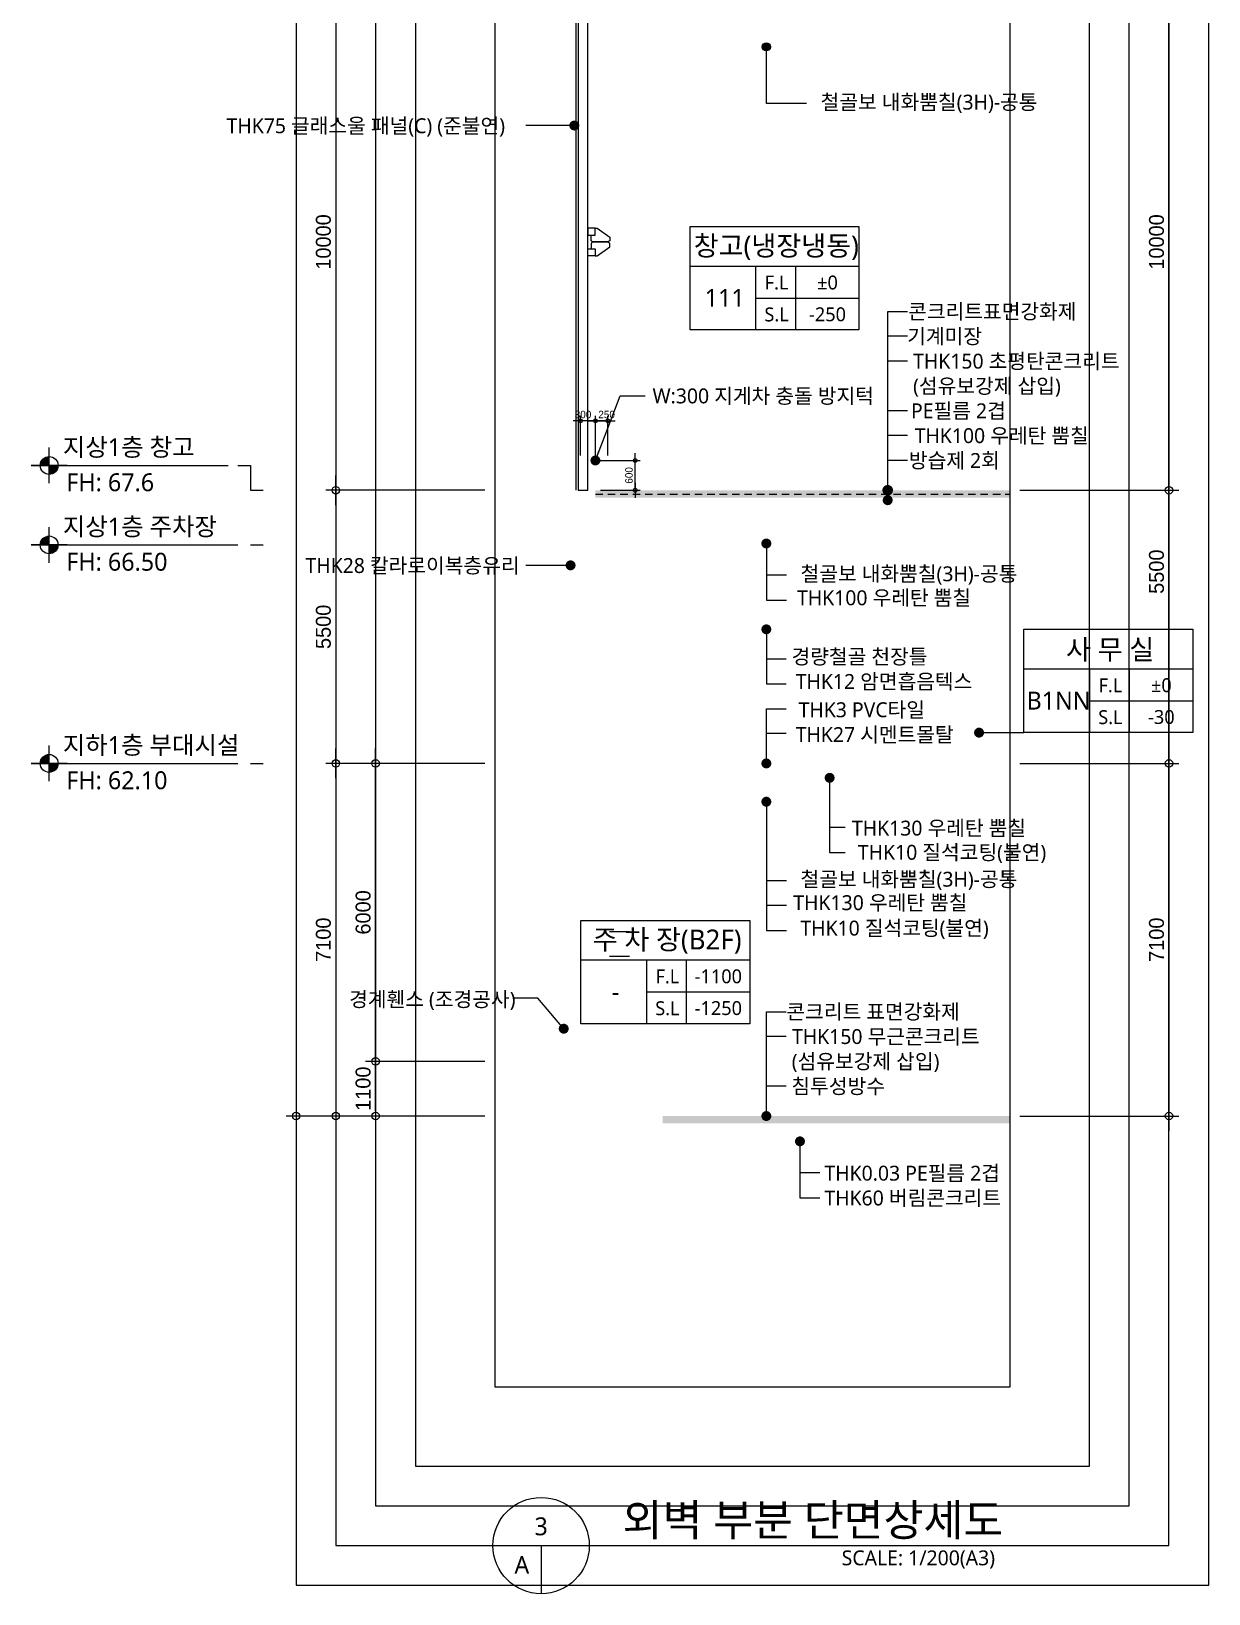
# Model space of a CAD drawing. Header units: millimetres. Extents: x 43197023 to 43466355, y 1341521 to 1420690.
# Drawn here: x 43342123 to 43365823, y 1352720 to 1384183 of the extents above; entities that cross this region are included whole.
import ezdxf
from ezdxf.enums import TextEntityAlignment as Align

# ---------------------------------------------------------------- set-up
doc = ezdxf.new("R2010")
doc.units = ezdxf.units.MM
doc.header["$LTSCALE"] = 1000
doc.header["$MEASUREMENT"] = 0
doc.header["$PDSIZE"] = -10
doc.linetypes.add('HID', pattern=[2.5, 1.5, -1])
doc.layers.get('0').update_dxf_attribs({"linetype": 'CONTINUOUS'})
doc.layers.get('Defpoints').update_dxf_attribs({"color": 171, "linetype": 'CONTINUOUS'})
for name, color, linetype in [('ELE-8', 8, 'CONTINUOUS'), ('HAT', 253, 'CONTINUOUS'), ('INS', 9, 'BATTING'), ('LED', 7, 'CONTINUOUS'), ('NDIM', 7, 'CONTINUOUS'), ('SYM', 7, 'CONTINUOUS'), ('TEXT', 3, 'CONTINUOUS'), ('TEXT(AXIS)', 2, 'CONTINUOUS'), ('TEXT(MIN)', 7, 'CONTINUOUS'), ('TEXT(노트)', 7, 'CONTINUOUS'), ('TEXT(실명)', 3, 'CONTINUOUS'), ('TEXT-기입', 6, 'CONTINUOUS'), ('TITLE', 7, 'CONTINUOUS'), ('wire-meshes', 1, 'CONTINUOUS')]:
    doc.layers.add(name, color=color, linetype=linetype)
doc.styles.add('CGS', font='cgse', dxfattribs={"bigfont": 'cgs'})
doc.styles.add('나눔바른고딕', font='NanumBarunGothic.ttf')
doc.linetypes.add('BATTING', pattern='A,0.0001,-0.1,[134,ltypeshp.shx,S=0.1,R=0,X=-0.1,Y=0],-0.2,[134,ltypeshp.shx,S=0.1,R=180,X=0.1,Y=0],-0.1', length=0.4001)
doc.dimstyles.new('NDIM 1200', dxfattribs={"dimscale": 500, "dimtxt": 3, "dimasz": 1, "dimexe": 2, "dimexo": 2, "dimgap": 1, "dimtad": 1, "dimdec": 0, "dimdsep": 46, "dimtxsty": 'CGS', "dimblk": 'DOT0', "dimcen": 1, "dimdle": 8, "dimclrd": 2, "dimclre": 2, "dimclrt": 2, "dimadec": 0, "dimazin": 0, "dimtfac": 1, "dimtdec": 0, "dimtix": 1, "dimtmove": 2, "dimatfit": 3, "dimldrblk": 'DOT0', "dimfxl": 1, "dimtolj": 1, "dimtzin": 0, "dimlwd": -1, "dimlwe": -1, "dimarcsym": 0})

# ---------------------------------------------------------------- blocks, each defined once
blk = doc.blocks.new('A$C19853FC8')
at = {"layer": 'SYM'}
for p, q in [((1800, 0), (1800, 3600)), ((3600, 1800), (0, 1800))]:
    blk.add_line(p, q, dxfattribs=at)
blk.add_circle((1800, 1800), 900, dxfattribs=at)
for points in [[(900, 1800), (1800, 2700), (914, 1959), (1643, 2686)], [(914, 1959), (1643, 2686), (954, 2112), (1492, 2646)], [(954, 2112), (1492, 2646), (1025, 2260), (1346, 2576)], [(1025, 2260), (1346, 2576), (1109, 2378), (1222, 2491)], [(1800, 900), (2700, 1800), (1959, 914), (2686, 1643)], [(1959, 914), (2686, 1643), (2112, 954), (2646, 1492)], [(2112, 954), (2646, 1492), (2260, 1025), (2576, 1346)], [(2260, 1025), (2576, 1346), (2378, 1109), (2491, 1222)]]:
    blk.add_solid(points, dxfattribs=at)
at = {"layer": 'SYM', "linetype": 'Continuous'}
for points in [[(1800, 2700), (1800, 1800), (900, 1800)], [(2700, 1800), (1800, 900), (1800, 1800)]]:
    blk.add_solid(points, dxfattribs=at)
blk = doc.blocks.new('DOT0')
blk.add_line((-3, 0), (3, 0))
at = {"color": 6}
blk.add_circle((0, 0), 0.75, dxfattribs=at)
blk = doc.blocks.new('*D59')
at = {"layer": 'Defpoints', "color": 0, "ltscale": 0.4, "transparency": 16777216}
for p in [(43351454, 1416440), (43347454, 1362340), (43351454, 1362340)]:
    blk.add_point(p, dxfattribs=at)
at = {"layer": 'NDIM', "ltscale": 0.4, "transparency": 16777216}
for p, q in [((43351254, 1416440), (43347254, 1416440)), ((43347454, 1416340), (43347454, 1362440)), ((43351254, 1362340), (43347254, 1362340))]:
    blk.add_line(p, q, dxfattribs=at)
at = {"layer": 'NDIM', "ltscale": 0.4, "transparency": 16777216, "xscale": 100, "yscale": 100, "zscale": 100}
for p, rotation in [((43347454, 1416440), 90), ((43347454, 1362340), 270)]:
    blk.add_blockref('DOT0', p, dxfattribs=dict(at, rotation=rotation))
at = {"layer": 'NDIM', "ltscale": 0.4, "transparency": 16777216, "insert": (43347204, 1389390), "char_height": 300, "attachment_point": 5, "rotation": 90, "style": 'CGS'}
blk.add_mtext('\\A1;64100', dxfattribs=at)
blk = doc.blocks.new('*D60')
at = {"layer": 'Defpoints', "color": 0, "ltscale": 0.4, "transparency": 16777216}
for p in [(43351454, 1384940), (43348254, 1374940), (43351454, 1374940)]:
    blk.add_point(p, dxfattribs=at)
at = {"layer": 'NDIM', "ltscale": 0.4, "transparency": 16777216}
for p, q in [((43351254, 1384940), (43348054, 1384940)), ((43348254, 1384840), (43348254, 1375040)), ((43351254, 1374940), (43348054, 1374940))]:
    blk.add_line(p, q, dxfattribs=at)
at = {"layer": 'NDIM', "ltscale": 0.4, "transparency": 16777216, "xscale": 100, "yscale": 100, "zscale": 100}
for p, rotation in [((43348254, 1384940), 90), ((43348254, 1374940), 270)]:
    blk.add_blockref('DOT0', p, dxfattribs=dict(at, rotation=rotation))
at = {"layer": 'NDIM', "ltscale": 0.4, "transparency": 16777216, "insert": (43348004, 1379940), "char_height": 300, "attachment_point": 5, "rotation": 90, "style": 'CGS'}
blk.add_mtext('\\A1;10000', dxfattribs=at)
blk = doc.blocks.new('*D64')
at = {"layer": 'Defpoints', "color": 0, "ltscale": 0.4, "transparency": 16777216}
for p in [(43349054, 1369440), (43351454, 1369440), (43351454, 1363440)]:
    blk.add_point(p, dxfattribs=at)
at = {"layer": 'NDIM', "ltscale": 0.4, "transparency": 16777216}
for p, q in [((43351254, 1369440), (43348854, 1369440)), ((43349054, 1363540), (43349054, 1369340)), ((43351254, 1363440), (43348854, 1363440))]:
    blk.add_line(p, q, dxfattribs=at)
at = {"layer": 'NDIM', "ltscale": 0.4, "transparency": 16777216, "xscale": 100, "yscale": 100, "zscale": 100}
for p, rotation in [((43349054, 1369440), 90), ((43349054, 1363440), 270)]:
    blk.add_blockref('DOT0', p, dxfattribs=dict(at, rotation=rotation))
at = {"layer": 'NDIM', "ltscale": 0.4, "transparency": 16777216, "insert": (43348804, 1366440), "char_height": 300, "attachment_point": 5, "rotation": 90, "style": 'CGS'}
blk.add_mtext('\\A1;6000', dxfattribs=at)
blk = doc.blocks.new('*D65')
at = {"layer": 'Defpoints', "color": 0, "ltscale": 0.4, "transparency": 16777216}
for p in [(43351454, 1374940), (43348254, 1369440), (43351454, 1369440)]:
    blk.add_point(p, dxfattribs=at)
at = {"layer": 'NDIM', "ltscale": 0.4, "transparency": 16777216}
for p, q in [((43351254, 1374940), (43348054, 1374940)), ((43348254, 1374840), (43348254, 1369540)), ((43351254, 1369440), (43348054, 1369440))]:
    blk.add_line(p, q, dxfattribs=at)
at = {"layer": 'NDIM', "ltscale": 0.4, "transparency": 16777216, "xscale": 100, "yscale": 100, "zscale": 100}
for p, rotation in [((43348254, 1374940), 90), ((43348254, 1369440), 270)]:
    blk.add_blockref('DOT0', p, dxfattribs=dict(at, rotation=rotation))
at = {"layer": 'NDIM', "ltscale": 0.4, "transparency": 16777216, "insert": (43348004, 1372190), "char_height": 300, "attachment_point": 5, "rotation": 90, "style": 'CGS'}
blk.add_mtext('\\A1;5500', dxfattribs=at)
blk = doc.blocks.new('*D67')
at = {"layer": 'Defpoints', "color": 0, "ltscale": 0.4, "transparency": 16777216}
for p in [(43361823, 1384940), (43361823, 1374940), (43365023, 1374940)]:
    blk.add_point(p, dxfattribs=at)
at = {"layer": 'NDIM', "ltscale": 0.4, "transparency": 16777216}
for p, q in [((43362023, 1384940), (43365223, 1384940)), ((43365023, 1384840), (43365023, 1375040)), ((43362023, 1374940), (43365223, 1374940))]:
    blk.add_line(p, q, dxfattribs=at)
at = {"layer": 'NDIM', "ltscale": 0.4, "transparency": 16777216, "xscale": 100, "yscale": 100, "zscale": 100}
for p, rotation in [((43365023, 1384940), 90), ((43365023, 1374940), 270)]:
    blk.add_blockref('DOT0', p, dxfattribs=dict(at, rotation=rotation))
at = {"layer": 'NDIM', "ltscale": 0.4, "transparency": 16777216, "insert": (43364773, 1379940), "char_height": 300, "attachment_point": 5, "rotation": 90, "style": 'CGS'}
blk.add_mtext('\\A1;10000', dxfattribs=at)
blk = doc.blocks.new('*D72')
at = {"layer": 'Defpoints', "color": 0, "ltscale": 0.4, "transparency": 16777216}
for p in [(43361823, 1374940), (43361823, 1369440), (43365023, 1369440)]:
    blk.add_point(p, dxfattribs=at)
at = {"layer": 'NDIM', "ltscale": 0.4, "transparency": 16777216}
for p, q in [((43362023, 1374940), (43365223, 1374940)), ((43365023, 1374840), (43365023, 1369540)), ((43362023, 1369440), (43365223, 1369440))]:
    blk.add_line(p, q, dxfattribs=at)
at = {"layer": 'NDIM', "ltscale": 0.4, "transparency": 16777216, "xscale": 100, "yscale": 100, "zscale": 100}
for p, rotation in [((43365023, 1374940), 90), ((43365023, 1369440), 270)]:
    blk.add_blockref('DOT0', p, dxfattribs=dict(at, rotation=rotation))
at = {"layer": 'NDIM', "ltscale": 0.4, "transparency": 16777216, "insert": (43364773, 1373301), "char_height": 300, "attachment_point": 5, "rotation": 90, "style": 'CGS'}
blk.add_mtext('\\A1;5500', dxfattribs=at)
blk = doc.blocks.new('*D73')
at = {"layer": 'Defpoints', "color": 0, "ltscale": 0.4, "transparency": 16777216}
for p in [(43349054, 1363440), (43351454, 1363440), (43351454, 1362340)]:
    blk.add_point(p, dxfattribs=at)
at = {"layer": 'NDIM', "ltscale": 0.4, "transparency": 16777216}
for p, q in [((43351254, 1363440), (43348854, 1363440)), ((43349054, 1362440), (43349054, 1363340)), ((43351254, 1362340), (43348854, 1362340))]:
    blk.add_line(p, q, dxfattribs=at)
at = {"layer": 'NDIM', "ltscale": 0.4, "transparency": 16777216, "xscale": 100, "yscale": 100, "zscale": 100}
for p, rotation in [((43349054, 1363440), 90), ((43349054, 1362340), 270)]:
    blk.add_blockref('DOT0', p, dxfattribs=dict(at, rotation=rotation))
at = {"layer": 'NDIM', "ltscale": 0.4, "transparency": 16777216, "insert": (43348804, 1362890), "char_height": 300, "attachment_point": 5, "rotation": 90, "style": 'CGS'}
blk.add_mtext('\\A1;1100', dxfattribs=at)
blk = doc.blocks.new('A$C51E23882')
at = {"layer": 'TITLE'}
blk.add_lwpolyline([(8500, 0), (0, 0), (0, 5200), (8500, 5200)], close=True, dxfattribs=at)
for points in [[(8500, 3200), (0, 3200)], [(3300, 3200), (3300, 0)], [(5300, 3200), (5300, 0)], [(3300, 1600), (8500, 1600)]]:
    blk.add_lwpolyline(points, dxfattribs=at)
at = {"layer": 'TITLE', "style": '나눔바른고딕'}
for s, p in [('F.L', (4352, 2378)), ('S.L', (4352, 778))]:
    blk.add_text(s, height=700, dxfattribs=at).set_placement(p, align=Align.MIDDLE)
blk = doc.blocks.new('*D268')
at = {"layer": 'Defpoints', "color": 0, "ltscale": 0.4, "transparency": 16777216}
for p in [(43351454, 1369440), (43348254, 1362340), (43351454, 1362340)]:
    blk.add_point(p, dxfattribs=at)
at = {"layer": 'NDIM', "ltscale": 0.4, "transparency": 16777216}
for p, q in [((43351254, 1369440), (43348054, 1369440)), ((43348254, 1369340), (43348254, 1362440)), ((43351254, 1362340), (43348054, 1362340))]:
    blk.add_line(p, q, dxfattribs=at)
at = {"layer": 'NDIM', "ltscale": 0.4, "transparency": 16777216, "xscale": 100, "yscale": 100, "zscale": 100}
for p, rotation in [((43348254, 1369440), 90), ((43348254, 1362340), 270)]:
    blk.add_blockref('DOT0', p, dxfattribs=dict(at, rotation=rotation))
at = {"layer": 'NDIM', "ltscale": 0.4, "transparency": 16777216, "insert": (43348004, 1365890), "char_height": 300, "attachment_point": 5, "rotation": 90, "style": 'CGS'}
blk.add_mtext('\\A1;7100', dxfattribs=at)
blk = doc.blocks.new('*D269')
at = {"layer": 'Defpoints', "color": 0, "ltscale": 0.4, "transparency": 16777216}
for p in [(43361823, 1369440), (43361823, 1362340), (43365023, 1362340)]:
    blk.add_point(p, dxfattribs=at)
at = {"layer": 'NDIM', "ltscale": 0.4, "transparency": 16777216}
for p, q in [((43362023, 1369440), (43365223, 1369440)), ((43365023, 1369340), (43365023, 1362440)), ((43362023, 1362340), (43365223, 1362340))]:
    blk.add_line(p, q, dxfattribs=at)
at = {"layer": 'NDIM', "ltscale": 0.4, "transparency": 16777216, "xscale": 100, "yscale": 100, "zscale": 100}
for p, rotation in [((43365023, 1369440), 90), ((43365023, 1362340), 270)]:
    blk.add_blockref('DOT0', p, dxfattribs=dict(at, rotation=rotation))
at = {"layer": 'NDIM', "ltscale": 0.4, "transparency": 16777216, "insert": (43364773, 1365890), "char_height": 300, "attachment_point": 5, "rotation": 90, "style": 'CGS'}
blk.add_mtext('\\A1;7100', dxfattribs=at)
blk = doc.blocks.new('*D368')
at = {"layer": 'Defpoints', "color": 0, "ltscale": 0.4, "transparency": 16777216}
for p in [(43353179, 1376340), (43353179, 1375540), (43353479, 1375540)]:
    blk.add_point(p, dxfattribs=at)
at = {"layer": 'NDIM', "ltscale": 0.4, "transparency": 16777216}
for p, q in [((43353179, 1375640), (43353179, 1376440)), ((43353429, 1376340), (43353229, 1376340)), ((43353479, 1375640), (43353479, 1376440))]:
    blk.add_line(p, q, dxfattribs=at)
at = {"layer": 'NDIM', "ltscale": 0.4, "transparency": 16777216, "xscale": 50, "yscale": 50, "zscale": 50, "rotation": 180}
blk.add_blockref('DOT0', (43353179, 1376340), dxfattribs=at)
at = {"layer": 'NDIM', "ltscale": 0.4, "transparency": 16777216, "xscale": 50, "yscale": 50, "zscale": 50}
blk.add_blockref('DOT0', (43353479, 1376340), dxfattribs=at)
at = {"layer": 'NDIM', "ltscale": 0.4, "transparency": 16777216, "insert": (43353229, 1376465), "char_height": 150, "attachment_point": 5, "style": 'CGS'}
blk.add_mtext('\\A1;300', dxfattribs=at)
blk = doc.blocks.new('*D369')
at = {"layer": 'Defpoints', "color": 0, "ltscale": 0.4, "transparency": 16777216}
for p in [(43353479, 1376340), (43353479, 1375540), (43353729, 1375540)]:
    blk.add_point(p, dxfattribs=at)
at = {"layer": 'NDIM', "ltscale": 0.4, "transparency": 16777216}
for p, q in [((43353479, 1375640), (43353479, 1376440)), ((43353679, 1376340), (43353529, 1376340)), ((43353729, 1375640), (43353729, 1376440))]:
    blk.add_line(p, q, dxfattribs=at)
at = {"layer": 'NDIM', "ltscale": 0.4, "transparency": 16777216, "xscale": 50, "yscale": 50, "zscale": 50, "rotation": 180}
blk.add_blockref('DOT0', (43353479, 1376340), dxfattribs=at)
at = {"layer": 'NDIM', "ltscale": 0.4, "transparency": 16777216, "xscale": 50, "yscale": 50, "zscale": 50}
blk.add_blockref('DOT0', (43353729, 1376340), dxfattribs=at)
at = {"layer": 'NDIM', "ltscale": 0.4, "transparency": 16777216, "insert": (43353704, 1376465), "char_height": 150, "attachment_point": 5, "style": 'CGS'}
blk.add_mtext('\\A1;250', dxfattribs=at)
blk = doc.blocks.new('*D370')
at = {"layer": 'Defpoints', "color": 0, "ltscale": 0.4, "transparency": 16777216}
for p in [(43353479, 1375540), (43354279, 1375540), (43353479, 1374940)]:
    blk.add_point(p, dxfattribs=at)
at = {"layer": 'NDIM', "ltscale": 0.4, "transparency": 16777216}
for p, q in [((43353579, 1375540), (43354379, 1375540)), ((43354279, 1374990), (43354279, 1375490)), ((43353579, 1374940), (43354379, 1374940))]:
    blk.add_line(p, q, dxfattribs=at)
at = {"layer": 'NDIM', "ltscale": 0.4, "transparency": 16777216, "xscale": 50, "yscale": 50, "zscale": 50}
for p, rotation in [((43354279, 1375540), 90), ((43354279, 1374940), 270)]:
    blk.add_blockref('DOT0', p, dxfattribs=dict(at, rotation=rotation))
at = {"layer": 'NDIM', "ltscale": 0.4, "transparency": 16777216, "insert": (43354154, 1375240), "char_height": 150, "attachment_point": 5, "rotation": 90, "style": 'CGS'}
blk.add_mtext('\\A1;600', dxfattribs=at)

msp = doc.modelspace()

# ---------------------------------------------------------------- hatches: boundary and pattern name
at = {"ltscale": 10000}
h = msp.add_hatch(color=256, dxfattribs=at)
h.dxf.hatch_style = 1
edge = h.paths.add_edge_path()
edge.add_arc((43356918.9, 1383869.2), 83.3, 360, 720, ccw=False)
at = {"layer": 'HAT'}
h = msp.add_hatch(dxfattribs=at)
h.set_pattern_fill('AR-CONC', color=256)
h.set_pattern_definition([(50, (40974088.87, 2046876.14), (182.184669, -15.9390855), [19.05, -209.55]), (355, (40974088.87, 2046876.14), (-35.243421, 191.056845), [15.24, -167.640584]), (100.451445, (40974104.05, 2046874.81), (146.941247, 175.117752), [16.190009, -178.090245]), (46.1842, (40974088.87, 2046926.94), (271.07904, -42.042328), [28.575, -314.325]), (96.635558, (40974111.46, 2046923.43), (237.404134, 247.426125), [24.285023, -267.135608]), (351.184151, (40974088.87, 2046926.94), (237.404134, 247.426125), [22.859967, -251.459732]), (21, (40974114.27, 2046914.24), (151.614391, -102.265198), [19.05, -209.55]), (326, (40974114.27, 2046914.24), (61.802028, 184.187966), [15.24, -167.64]), (71.451445, (40974126.9, 2046905.72), (213.416419, 81.922769), [16.190009, -178.089938]), (37.5, (40974088.87, 2046876.14), (3.0886033, 84.5550389), [0, -165.608, 0, -170.18, 0, -168.275]), (7.5, (40974088.87, 2046876.14), (66.8196625, 100.1805748), [0, -97.028, 0, -161.798, 0, -64.135]), (327.5, (40974032.23, 2046876.14), (135.5905952, -5.728744), [0, -63.5, 0, -198.12, 0, -262.89]), (317.5, (40974006.83, 2046876.14), (148.1291814, 25.426491), [0, -82.55, 0, -131.572, 0, -186.69])])
h.paths.add_polyline_path([(43353478.7, 1374940.2), (43361823.4, 1374940.2), (43361823.4, 1374790.2), (43353478.7, 1374790.2)])
h = msp.add_hatch(dxfattribs=at)
h.set_pattern_fill('AR-CONC', color=256)
h.set_pattern_definition([(50, (40974088.88, 2034276.14), (182.184669, -15.9390855), [19.05, -209.55]), (355, (40974088.88, 2034276.14), (-35.243421, 191.056845), [15.24, -167.640584]), (100.451445, (40974104.06, 2034274.81), (146.941247, 175.117752), [16.190009, -178.090245]), (46.1842, (40974088.88, 2034326.94), (271.07904, -42.042328), [28.575, -314.325]), (96.635558, (40974111.47, 2034323.43), (237.404134, 247.426125), [24.285023, -267.135608]), (351.184151, (40974088.88, 2034326.94), (237.404134, 247.426125), [22.859967, -251.459732]), (21, (40974114.28, 2034314.24), (151.614391, -102.265198), [19.05, -209.55]), (326, (40974114.28, 2034314.24), (61.802028, 184.187966), [15.24, -167.64]), (71.451445, (40974126.91, 2034305.72), (213.416419, 81.922769), [16.190009, -178.089938]), (37.5, (40974088.88, 2034276.14), (3.0886033, 84.5550389), [0, -165.608, 0, -170.18, 0, -168.275]), (7.5, (40974088.88, 2034276.14), (66.8196625, 100.1805748), [0, -97.028, 0, -161.798, 0, -64.135]), (327.5, (40974032.235, 2034276.14), (135.5905952, -5.728744), [0, -63.5, 0, -198.12, 0, -262.89]), (317.5, (40974006.84, 2034276.14), (148.1291814, 25.426491), [0, -82.55, 0, -131.572, 0, -186.69])])
h.paths.add_polyline_path([(43354828.9, 1362340.2), (43361823.4, 1362340.2), (43361823.4, 1362190.2), (43354828.9, 1362190.2)])
at = {"layer": 'LED'}
h = msp.add_hatch(color=256, dxfattribs=at)
h.dxf.hatch_style = 1
edge = h.paths.add_edge_path()
edge.add_arc((43359361.6, 1374940.2), 108, 180, 540, ccw=False)

# ---------------------------------------------------------------- linework, layer by layer
at = {"layer": 'Defpoints', "ltscale": 10000}
for points in [[(43347453.9, 1352890.2), (43365823.4, 1352890.2), (43365823.4, 1420690.2), (43347453.9, 1420690.2)], [(43348253.9, 1353690.2), (43365023.4, 1353690.2), (43365023.4, 1419890.2), (43348253.9, 1419890.2)], [(43349053.9, 1354490.2), (43364223.4, 1354490.2), (43364223.4, 1419090.2), (43349053.9, 1419090.2)], [(43349853.9, 1355290.2), (43363423.4, 1355290.2), (43363423.4, 1418290.2), (43349853.9, 1418290.2)], [(43351453.9, 1356890.2), (43361823.4, 1356890.2), (43361823.4, 1416690.2), (43351453.9, 1416690.2)]]:
    msp.add_lwpolyline(points, close=True, dxfattribs=at)
at = {"layer": 'ELE-8', "ltscale": 0.1}
for points in [[(43353128.9, 1374940.2), (43353328.9, 1374940.2), (43353328.9, 1414540.2), (43353128.9, 1414540.2)], [(43353328.9, 1380077.7), (43353470.9, 1380077.7), (43353470.9, 1380217.7), (43353328.9, 1380217.7)], [(43353328.9, 1379802.7), (43353470.9, 1379802.7), (43353470.9, 1379662.7), (43353328.9, 1379662.7)]]:
    msp.add_lwpolyline(points, close=True, dxfattribs=at)
for points in [[(43353765.9, 1379964.3, 0.3665564), (43353742.1, 1379944.2), (43353415.8, 1379944.2, 0.3663101), (43353391.9, 1379964.3), (43353391.9, 1380077.7), (43353470.9, 1380077.7), (43353470.9, 1380217.7), (43353510.9, 1380217.7), (43353765.9, 1380040.2), (43353765.9, 1379964.3)], [(43353765.9, 1379916, -0.3664605), (43353742.1, 1379936.2), (43353415.8, 1379936.2, -0.3663101), (43353391.9, 1379916), (43353391.9, 1379802.7), (43353470.9, 1379802.7), (43353470.9, 1379662.7), (43353510.9, 1379662.7), (43353765.9, 1379840.2), (43353765.9, 1379916)]]:
    msp.add_lwpolyline(points, format="xyb", dxfattribs=at)
at = {"layer": 'INS', "ltscale": 0.09}
msp.add_line((43353091.4, 1374940.2), (43353091.4, 1416440.2), dxfattribs=at)
at = {"layer": 'LED', "ltscale": 10000}
for p, q in [((43356918.9, 1382726.9), (43356918.9, 1383869.2)), ((43357729.1, 1382726.9, 0), (43356918.9, 1382726.9)), ((43357323.5, 1373229.2), (43356918.9, 1373229.2)), ((43354166.7, 1366050.2), (43353762.1, 1366050.2)), ((43354166.7, 1365550.2), (43353762.1, 1365550.2))]:
    msp.add_line(p, q, dxfattribs=at)
at = {"layer": 'LED'}
msp.add_line((43357996, 1361195.4), (43357596, 1361195.4), dxfattribs=at)
at = {"layer": 'LED', "ltscale": 10000}
msp.add_circle((43356918.9, 1383869.2), 83.3, dxfattribs=at)
at = {"layer": 'SYM', "ltscale": 1000}
for p, q in [((43342123.4, 1375440.2), (43346088.4, 1375440.2)), ((43346536, 1374940.2), (43346788.7, 1374940.2)), ((43342123.4, 1373840.2), (43346283.4, 1373840.2)), ((43346536, 1373840.2), (43346788.7, 1373840.2)), ((43342123.4, 1369440.2), (43346283.4, 1369440.2)), ((43346536, 1369440.2), (43346788.7, 1369440.2))]:
    msp.add_line(p, q, dxfattribs=at)
at = {"layer": 'SYM'}
for p, q in [((43351416.2, 1353690.2), (43361861.1, 1353690.2)), ((43352385.9, 1353690.2), (43352385.9, 1352720.5))]:
    msp.add_line(p, q, dxfattribs=at)
at = {"layer": 'SYM', "color": 8}
msp.add_lwpolyline([(43361823.4, 1359190.2), (43361823.5, 1389140.2), (43361723.4, 1389190.2), (43361923.4, 1389190.2), (43361823.4, 1389240.2), (43361823.4, 1419090.2)], dxfattribs=at)
at = {"layer": 'SYM', "ltscale": 1000}
msp.add_lwpolyline([(43346283.4, 1375440.2), (43346536, 1375440.2), (43346536, 1374940.2)], dxfattribs=at)
at = {"layer": 'SYM'}
msp.add_circle((43352385.9, 1353690.2), 969.7, dxfattribs=at)
at = {"layer": 'TEXT(MIN)', "ltscale": 10000}
for p, q in [((43359761.6, 1378040.2), (43359361.6, 1378040.2)), ((43359761.6, 1377540.2), (43359361.6, 1377540.2)), ((43359761.6, 1376540.2), (43359361.6, 1376540.2)), ((43359761.6, 1376040.2), (43359361.6, 1376040.2)), ((43359761.6, 1375540.2), (43359361.6, 1375540.2)), ((43357318.9, 1371540.2), (43356918.9, 1371540.2)), ((43357318.9, 1370040.2), (43356918.9, 1370040.2)), ((43358508, 1368149), (43358192.8, 1368149)), ((43357323.5, 1367077.7), (43356918.9, 1367077.7)), ((43357323.5, 1366577.7), (43356918.9, 1366577.7)), ((43357318.9, 1363940.2), (43356918.9, 1363940.2)), ((43357318.9, 1362940.2), (43356918.9, 1362940.2))]:
    msp.add_line(p, q, dxfattribs=at)
at = {"layer": 'TITLE'}
msp.add_lwpolyline([(43365503.4, 1370060.2), (43362103.4, 1370060.2), (43362103.4, 1372140.2), (43365503.4, 1372140.2)], close=True, dxfattribs=at)
for points in [[(43365503.4, 1371340.2), (43362103.4, 1371340.2)], [(43363423.4, 1371340.2), (43363423.4, 1370060.2)], [(43364223.4, 1371340.2), (43364223.4, 1370060.2)], [(43363423.4, 1370700.2), (43365503.4, 1370700.2)]]:
    msp.add_lwpolyline(points, dxfattribs=at)
at = {"layer": 'wire-meshes', "linetype": 'HID', "ltscale": 0.1}
msp.add_line((43353478.9, 1374865.2), (43361823.4, 1374865.2), dxfattribs=at)

# ---------------------------------------------------------------- block references
at = {"xscale": 0.4, "yscale": 0.4, "zscale": 0.4}
for p in [(43355383.9, 1378169.2), (43353186.5, 1364198.4)]:
    msp.add_blockref('A$C51E23882', p, dxfattribs=at)
at = {"ltscale": 1000, "xscale": 0.2, "yscale": 0.2, "zscale": 0.2}
for p in [(43342123.4, 1375080.2), (43342123.4, 1373480.2), (43342123.4, 1369080.2)]:
    msp.add_blockref('A$C19853FC8', p, dxfattribs=at)
at = {"layer": 'NDIM', "ltscale": 0.4, "xscale": 100, "yscale": 100, "zscale": 100, "rotation": 90}
msp.add_blockref('DOT0', (43365023.4, 1374940.2), dxfattribs=at)

# ---------------------------------------------------------------- texts
at = {"layer": 'TEXT', "style": '나눔바른고딕'}
msp.add_text('외벽 부분 단면상세도', height=640, dxfattribs=at).set_placement((43354025.9, 1353884.1))
for s, p in [('3', (43352385.9, 1354078)), ('A', (43351998.1, 1353302.3))]:
    msp.add_text(s, height=360, dxfattribs=at).set_placement(p, align=Align.MIDDLE)
msp.add_text('SCALE: 1/200(A3)', height=300, dxfattribs=at).set_placement((43361521.8, 1353593.2), align=Align.TOP_RIGHT)
at = {"layer": 'TEXT(AXIS)', "style": '나눔바른고딕'}
for s, p in [('지상1층 창고', (43342759.6, 1375629.1)), ('FH: 67.6', (43342828, 1374921.1)), ('지상1층 주차장', (43342759.6, 1374029.1)), ('FH: 66.50', (43342828, 1373321.1)), ('지하1층 부대시설', (43342759.6, 1369629.1)), ('FH: 62.10', (43342828, 1368921.1))]:
    msp.add_text(s, height=360, dxfattribs=at).set_placement(p)
at = {"layer": 'TEXT(MIN)', "style": '나눔바른고딕'}
for s, p in [('철골보 내화뿜칠(3H)-공통', (43362376.3, 1382756.2, 0)), ('콘크리트표면강화제', (43363161.9, 1378540.2)), ('기계미장', (43361259.6, 1378040.2)), ('THK150 초평탄콘크리트', (43364028.6, 1377540.2)), ('(섬유보강제 삽입)', (43362844.9, 1377040.2)), ('W:300 지게차 충돌 방지턱', (43359084, 1376840.2)), ('PE필름 2겹', (43361738.5, 1376540.2)), ('THK100 우레탄 뿜칠', (43363408.7, 1376040.2)), ('방습제 2회', (43361618.6, 1375540.2)), ('철골보 내화뿜칠(3H)-공통', (43361970.7, 1373258.5)), ('THK100 우레탄 뿜칠', (43361040.5, 1372775.2)), ('경량철골 천장틀', (43360162.3, 1371590.2)), ('THK12 암면흡음텍스', (43361066.2, 1371090.2)), ('THK3 PVC타일', (43360112.5, 1370520.5)), ('THK27 시멘트몰탈', (43360689.1, 1370020.5)), ('THK130 우레탄 뿜칠', (43362146.7, 1368137.7)), ('THK10 질석코팅(불연)', (43362552, 1367650.4)), ('철골보 내화뿜칠(3H)-공통', (43361970.7, 1367108.5)), ('THK130 우레탄 뿜칠', (43360966.3, 1366636.4)), ('THK10 질석코팅(불연)', (43361394.4, 1366123.8)), ('경계휀스 (조경공사)', (43351869.1, 1364690.6, -2)), ('콘크리트 표면강화제', (43360812.5, 1364440.2)), ('THK150 무근콘크리트', (43361214.8, 1363940.2)), ('(섬유보강제 삽입)', (43360402.2, 1363440.2)), ('침투성방수', (43359306, 1362940.2))]:
    msp.add_text(s, height=300, dxfattribs=at).set_placement(p, align=Align.MIDDLE_RIGHT)
for s, p in [('THK75 글래스울 패널(C) (준불연)', (43346054.7, 1382280)), ('THK28 칼라로이복층유리', (43347643.4, 1373424.3))]:
    msp.add_text(s, height=300, dxfattribs=at).set_placement(p, align=Align.MIDDLE_LEFT)
at = {"layer": 'TEXT(노트)', "style": '나눔바른고딕'}
for s, p in [('THK0.03 PE필름 2겹', (43358087.9, 1361189.5)), ('THK60 버림콘크리트', (43358087.9, 1360689.5))]:
    msp.add_text(s, height=300, dxfattribs=at).set_placement(p, align=Align.MIDDLE_LEFT)
at = {"layer": 'TEXT(실명)', "style": '나눔바른고딕'}
for s, p in [('창고(냉장냉동)', (43357119, 1379846.8)), ('사 무 실', (43363838.5, 1371737.8)), ('주 차 장(B2F)', (43354921.6, 1365876.1))]:
    msp.add_text(s, height=400, dxfattribs=at).set_placement(p, align=Align.MIDDLE)
at = {"layer": 'TEXT-기입', "style": '나눔바른고딕'}
for s, height, p in [('±0', 280, (43358150.3, 1379124.3)), ('111', 360, (43356080.4, 1378814.5)), ('-250', 280, (43358150.3, 1378484.3)), ('±0', 280, (43364869.8, 1371015.3)), ('B1NN', 360, (43362799.9, 1370705.5)), ('-30', 280, (43364869.8, 1370375.3)), ('-1100', 280, (43355953, 1365153.6)), ('-', 360, (43353883.1, 1364843.8)), ('-1250', 280, (43355953, 1364513.6))]:
    msp.add_text(s, height=height, dxfattribs=at).set_placement(p, align=Align.MIDDLE)
at = {"layer": 'TITLE', "style": '나눔바른고딕'}
for s, p in [('F.L', (43363844, 1371011.4)), ('S.L', (43363844, 1370371.4))]:
    msp.add_text(s, height=280, dxfattribs=at).set_placement(p, align=Align.MIDDLE)

# ---------------------------------------------------------------- dimensions: what is measured, and where the dimension line sits
at = {"layer": 'NDIM', "ltscale": 0.4}
dim = msp.add_linear_dim(base=(43347453.9, 1362340.2), p1=(43351453.9, 1416440.2), p2=(43351453.9, 1362340.2), angle=270, text='64100', dimstyle='NDIM 1200', override={"dimscale": 100, "dimclrd": 256, "dimclre": 256, "dimclrt": 256}, dxfattribs=at)
dim.commit()
dim.dimension.update_dxf_attribs({"geometry": '*D59', "text_midpoint": (43347203.9, 1389390.2)})
for base, p1, p2, angle, override, picture, middle in [((43348253.9, 1374940.2), (43351453.9, 1384940.2), (43351453.9, 1374940.2), 270, {"dimscale": 100, "dimclrd": 256, "dimclre": 256, "dimclrt": 256}, '*D60', (43348003.9, 1379940.2)), ((43365023.4, 1374940.2), (43361823.4, 1384940.2), (43361823.4, 1374940.2), 270, {"dimscale": 100, "dimclrd": 256, "dimclre": 256, "dimclrt": 256}, '*D67', (43364773.4, 1379940.2)), ((43354278.7, 1375540.2), (43353478.7, 1374940.2), (43353478.7, 1375540.2), 270, {"dimscale": 50, "dimclrd": 256, "dimclre": 256, "dimclrt": 256}, '*D370', (43354153.7, 1375240.2)), ((43348253.9, 1369440.2), (43351453.9, 1374940.2), (43351453.9, 1369440.2), 90, {"dimscale": 100, "dimclrd": 256, "dimclre": 256, "dimclrt": 256}, '*D65', (43348003.9, 1372190.2)), ((43348253.9, 1362340.2), (43351453.9, 1369440.2), (43351453.9, 1362340.2), 90, {"dimscale": 100, "dimclrd": 256, "dimclre": 256, "dimclrt": 256}, '*D268', (43348003.9, 1365890.2)), ((43349053.9, 1369440.2), (43351453.9, 1363440.2), (43351453.9, 1369440.2), 90, {"dimscale": 100, "dimclrd": 256, "dimclre": 256, "dimclrt": 256}, '*D64', (43348803.9, 1366440.2)), ((43365023.3, 1362340.2), (43361823.4, 1369440.2), (43361823.3, 1362340.2), 270, {"dimscale": 100, "dimclrd": 256, "dimclre": 256, "dimclrt": 256}, '*D269', (43364773.3, 1365890.2)), ((43349053.9, 1363440.2), (43351453.9, 1362340.2), (43351453.9, 1363440.2), 90, {"dimscale": 100, "dimclrd": 256, "dimclre": 256, "dimclrt": 256}, '*D73', (43348803.9, 1362890.2))]:
    dim = msp.add_linear_dim(base=base, p1=p1, p2=p2, angle=angle, dimstyle='NDIM 1200', override=override, dxfattribs=at)
    dim.commit()
    dim.dimension.update_dxf_attribs({"geometry": picture, "text_midpoint": middle})
for base, p1, p2, picture, middle in [((43353178.7, 1376340.1), (43353478.7, 1375540.2), (43353178.7, 1375540.2), '*D368', (43353228.7, 1376465.1)), ((43353478.7, 1376340.1), (43353728.7, 1375540.2), (43353478.7, 1375540.2), '*D369', (43353703.7, 1376465.1))]:
    dim = msp.add_linear_dim(base=base, p1=p1, p2=p2, dimstyle='NDIM 1200', override={"dimscale": 50, "dimclrd": 256, "dimclre": 256, "dimclrt": 256}, dxfattribs=at)
    dim.commit()
    dim.dimension.update_dxf_attribs({"geometry": picture, "text_midpoint": middle, "dimtype": 160})
dim = msp.add_linear_dim(base=(43365023.4, 1369440.2), p1=(43361823.4, 1374940.2), p2=(43361823.4, 1369440.2), angle=270, dimstyle='NDIM 1200', override={"dimscale": 100, "dimclrd": 256, "dimclre": 256, "dimclrt": 256}, dxfattribs=at)
dim.commit()
dim.dimension.update_dxf_attribs({"geometry": '*D72', "text_midpoint": (43364773.4, 1373301.3), "dimtype": 160})

# ---------------------------------------------------------------- leaders
at = {"layer": 'LED', "ltscale": 10000}
for points in [[(43353053.9, 1382284.5), (43352476.1, 1382284.5), (43352076.1, 1382284.5)], [(43359361.6, 1374740.2), (43359361.6, 1378540.2), (43359761.6, 1378540.2)], [(43353478.7, 1375540.2), (43353978.7, 1376840.2), (43354478.7, 1376840.2)], [(43356918.9, 1373869.2), (43356918.9, 1372729.2), (43357323.5, 1372729.2)], [(43352978.9, 1373428.8), (43352476.1, 1373428.8), (43352076.1, 1373428.8)], [(43356918.9, 1372140.2), (43356918.9, 1371040.2), (43357318.9, 1371040.2)], [(43356918.9, 1369440.2), (43356918.9, 1370540.2), (43357318.9, 1370540.2)], [(43361200.5, 1370060.2), (43361703.4, 1370060.2), (43362103.4, 1370060.2)], [(43358192.8, 1369150.2), (43358192.8, 1367649), (43358508, 1367649)], [(43356918.9, 1368669.2), (43356918.9, 1366077.7), (43357323.5, 1366077.7)], [(43352840.8, 1364097.9, -2), (43352318.1, 1364710.6, -2), (43351834.9, 1364710.6, -2)], [(43356918.9, 1362340.2), (43356918.9, 1364440.2), (43357318.9, 1364440.2)], [(43357596, 1361830.2), (43357596, 1360695.4), (43357996, 1360695.4)]]:
    msp.add_leader(points, dimstyle='NDIM 1200', override={"dimscale": 200, "dimtad": 0, "dimclrd": 256, "dimldrblk": 'Dot'}, dxfattribs=at)

doc.saveas('drawing.dxf')
